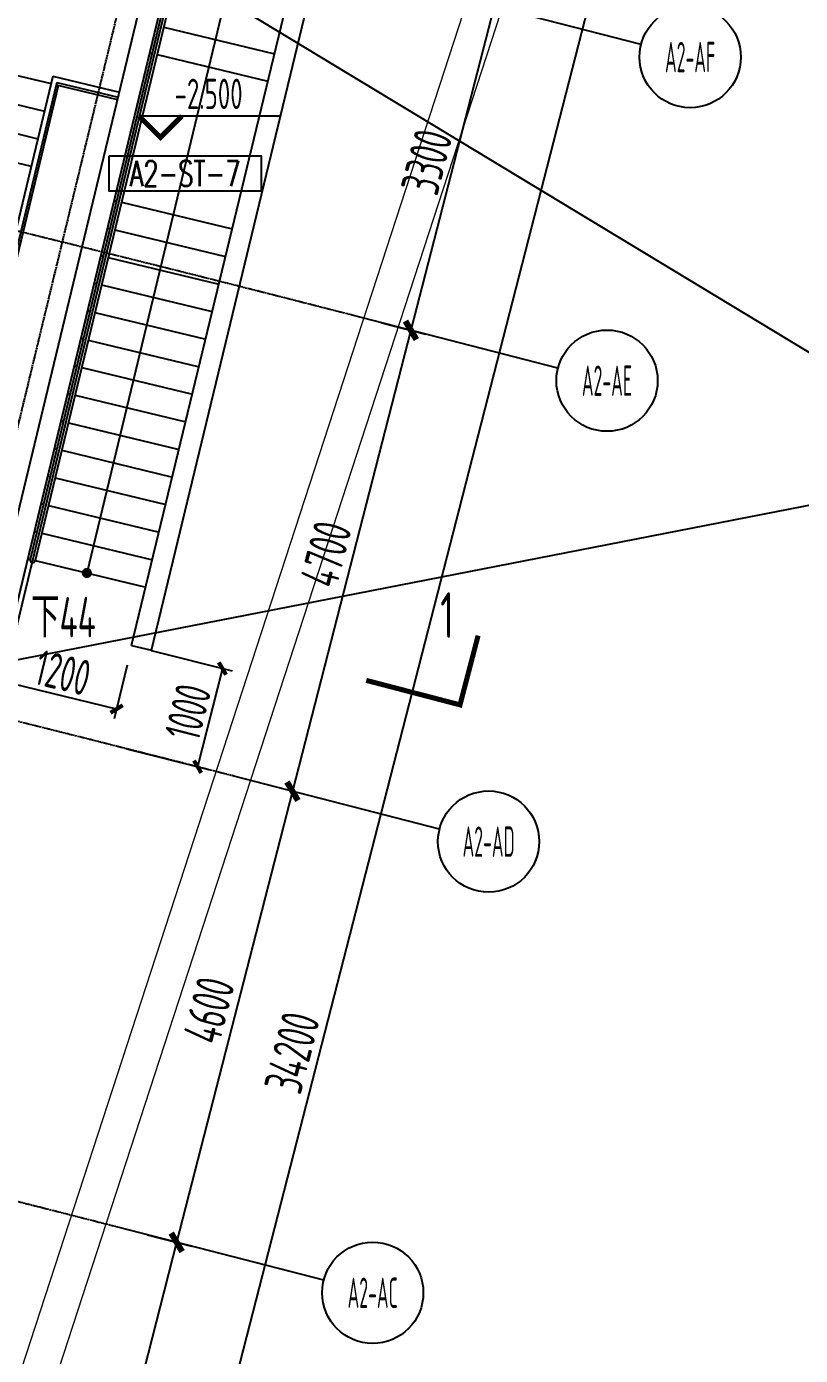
# Model space of a CAD drawing. Header units: millimetres. Extents: x 11639278 to 23698211, y -13072636 to -5537337.
# Drawn here: x 11853511 to 11861156, y -6400913 to -6387789 of the extents above; entities that cross this region are included whole.
import ezdxf
from ezdxf.enums import TextEntityAlignment as Align

# ---------------------------------------------------------------- set-up
doc = ezdxf.new("R2010")
doc.units = ezdxf.units.MM
doc.header["$LTSCALE"] = 10
for name, pattern in [('A2-RG-AXIS$0$CENTER', [2, 1.25, -0.25, 0.25, -0.25]), ('A2-RG-AXIS$0$DOTE', [2.42, 2, -0.2, 0.02, -0.2]), ('A2-RI-F1$0$DOT2', [0.125, 0, -0.125])]:
    doc.linetypes.add(name, pattern=pattern)
for name, color, linetype in [('A2-RB-F1$0$A-DIMS-100', 1, 'Continuous'), ('A2-RG-AXIS$0$A-AXIS', 1, 'Continuous'), ('A2-RG-AXIS$0$A-DIMS-100', 1, 'Continuous'), ('A2-RG-AXIS$0$A-GRID', 1, 'A2-RG-AXIS$0$CENTER'), ('A2-RG-AXIS$0$A-SYMB', 4, 'Continuous'), ('A2-RI-F1$0$$1$A-SYMB', 4, 'Continuous'), ('A2-RI-F1$0$$1$A-SYMB-NUMB-T', 4, 'Continuous'), ('A2-RI-F1$0$$3$A-SYMB', 4, 'Continuous'), ('A2-RI-F1$0$A-FLOR-OTLN', 4, 'A2-RI-F1$0$DOT2'), ('A2-RI-F1$0$A-STRS', 50, 'Continuous'), ('A2-RI-F1$0$A-SYMB', 4, 'Continuous'), ('A2-RI-F1$0$A-SYMB-AREA', 4, 'Continuous'), ('A2-RI-F1$0$A-SYMB-NAME', 4, 'Continuous'), ('A2-RI-F1$0$A-WALL', 7, 'Continuous'), ('A2-RS-F1$0$A-HATH-GRAY', 8, 'Continuous'), ('A2-RV-F1$0$A-SYMB-AREA', 4, 'Continuous'), ('A2-RV-F1$0$A-SYMB-NAME', 4, 'Continuous'), ('A2-RV-F1$0$AUDIT_D_120618114340-210', 80, 'Continuous'), ('A2-RV-F1$0$AUDIT_D_120618114340-341', 1, 'Continuous'), ('A2-RV-F1$0$AUDIT_D_120618114340-408', 50, 'Continuous')]:
    doc.layers.add(name, color=color, linetype=linetype)
doc.layers.add('A2-RI-F1$0$A-DETL-LLIN', color=3, linetype='Continuous', lineweight=5)
doc.layers.add('A2-RI-F1$0$A-X-AREA', color=6, linetype='Continuous', plot=False)
doc.styles.add('A2-RB-F1$0$XD2008', font='hzs.shx', dxfattribs={"width": 0.7, "bigfont": 'hztxt.shx'})
doc.styles.add('A2-RG-AXIS$0$ECADI', font='hzs.shx', dxfattribs={"width": 0.7, "bigfont": 'hztxt.shx'})
doc.styles.add('A2-RG-AXIS$0$XD2008', font='hzs.shx', dxfattribs={"width": 0.7, "bigfont": 'hztxt.shx'})
doc.styles.add('A2-RI-F1$0$$1$ECADI-TXT', font='simplex.shx', dxfattribs={"bigfont": 'hztxt.shx'})
doc.styles.add('A2-RI-F1$0$$22$XD2008', font='hzs.shx', dxfattribs={"width": 0.7, "bigfont": 'hztxt.shx'})
doc.styles.add('A2-RI-F1$0$ECADI', font='hzs.shx', dxfattribs={"width": 0.7, "bigfont": 'hztxt.shx'})
doc.styles.add('A2-RV-F1$0$ECADI', font='hzs.shx', dxfattribs={"width": 0.7, "bigfont": 'hztxt.shx'})
doc.dimstyles.new('A2-RB-F1$0$XD100$0', dxfattribs={"dimscale": 100, "dimtxt": 3.5, "dimasz": 1, "dimexe": 1, "dimexo": 2, "dimgap": 0.5, "dimtad": 1, "dimdec": 0, "dimdsep": 46, "dimtxsty": 'A2-RB-F1$0$XD2008', "dimblk1": 'A2-RB-F1$0$_ArchTick', "dimblk2": 'A2-RB-F1$0$_ArchTick', "dimsah": 1, "dimcen": 2.5, "dimclrt": 4, "dimaunit": 1, "dimadec": 0, "dimazin": 0, "dimtfac": 1, "dimtdec": 0, "dimtix": 1, "dimtmove": 1, "dimatfit": 3, "dimfxl": 0, "dimtolj": 1, "dimtzin": 0, "dimarcsym": 0})
doc.dimstyles.new('A2-RG-AXIS$0$XD150$0', dxfattribs={"dimscale": 150, "dimtxt": 2.5, "dimasz": 1, "dimexe": 1, "dimexo": 2, "dimgap": 0.5, "dimtad": 1, "dimdec": 0, "dimdsep": 46, "dimtxsty": 'A2-RG-AXIS$0$XD2008', "dimblk": 'A2-RG-AXIS$0$_ArchTick', "dimcen": 2.5, "dimclrt": 4, "dimaunit": 1, "dimadec": 0, "dimazin": 0, "dimtfac": 1, "dimtdec": 0, "dimtmove": 2, "dimatfit": 3, "dimfxl": 0, "dimtolj": 1, "dimtzin": 0, "dimarcsym": 0})

# ---------------------------------------------------------------- blocks, each defined once
blk = doc.blocks.new('A2-RG-AXIS$0$_ArchTick')
at = {"color": 0, "linetype": 'ByBlock', "const_width": 0.4}
blk.add_lwpolyline([(-0.5, -0.5), (0.5, 0.5)], dxfattribs=at)
blk = doc.blocks.new('*D517')
at = {"layer": 'A2-RG-AXIS$0$A-DIMS-100', "color": 0, "lineweight": -2, "ltscale": 3, "transparency": 16777216}
for p, q in [((11858129, -6387592), (11857308, -6390789)), ((11857839, -6387518), (11858275, -6387630)), ((11857017, -6390714), (11857453, -6390826))]:
    blk.add_line(p, q, dxfattribs=at)
at = {"layer": 'Defpoints', "color": 0, "ltscale": 3, "transparency": 16777216}
for p in [(11857548, -6387443), (11856727, -6390639), (11857308, -6390789)]:
    blk.add_point(p, dxfattribs=at)
at = {"layer": 'A2-RG-AXIS$0$A-DIMS-100', "color": 0, "lineweight": -2, "ltscale": 3, "transparency": 16777216, "xscale": 150, "yscale": 150, "zscale": 150}
for p, rotation in [((11858129, -6387592), 75.589284638493), ((11857308, -6390789), 255.589284638493)]:
    blk.add_blockref('A2-RG-AXIS$0$_ArchTick', p, dxfattribs=dict(at, rotation=rotation))
at = {"layer": 'A2-RG-AXIS$0$A-DIMS-100', "color": 4, "ltscale": 3, "transparency": 16777216, "insert": (11857464, -6389125), "char_height": 375, "attachment_point": 5, "rotation": 75.5893, "style": 'A2-RG-AXIS$0$XD2008'}
blk.add_mtext('\\A1;3300', dxfattribs=at)
blk = doc.blocks.new('*D518')
at = {"layer": 'A2-RG-AXIS$0$A-DIMS-100', "color": 0, "lineweight": -2, "ltscale": 3, "transparency": 16777216}
for p, q in [((11857017, -6390714), (11857453, -6390826)), ((11857308, -6390789), (11856138, -6395341)), ((11855848, -6395266), (11856284, -6395378))]:
    blk.add_line(p, q, dxfattribs=at)
at = {"layer": 'Defpoints', "color": 0, "ltscale": 3, "transparency": 16777216}
for p in [(11856727, -6390639), (11855557, -6395191), (11856138, -6395341)]:
    blk.add_point(p, dxfattribs=at)
at = {"layer": 'A2-RG-AXIS$0$A-DIMS-100', "color": 0, "lineweight": -2, "ltscale": 3, "transparency": 16777216, "xscale": 150, "yscale": 150, "zscale": 150}
for p, rotation in [((11857308, -6390789), 75.589284638493), ((11856138, -6395341), 255.589284638493)]:
    blk.add_blockref('A2-RG-AXIS$0$_ArchTick', p, dxfattribs=dict(at, rotation=rotation))
at = {"layer": 'A2-RG-AXIS$0$A-DIMS-100', "color": 4, "ltscale": 3, "transparency": 16777216, "insert": (11856469, -6392999), "char_height": 375, "attachment_point": 5, "rotation": 75.5893, "style": 'A2-RG-AXIS$0$XD2008'}
blk.add_mtext('\\A1;4700', dxfattribs=at)
blk = doc.blocks.new('*D519')
at = {"layer": 'A2-RG-AXIS$0$A-DIMS-100', "color": 0, "lineweight": -2, "ltscale": 3, "transparency": 16777216}
for p, q in [((11856138, -6395341), (11854994, -6399796)), ((11855848, -6395266), (11856284, -6395378)), ((11854703, -6399721), (11855139, -6399833))]:
    blk.add_line(p, q, dxfattribs=at)
at = {"layer": 'Defpoints', "color": 0, "ltscale": 3, "transparency": 16777216}
for p in [(11855557, -6395191), (11854412, -6399647), (11854994, -6399796)]:
    blk.add_point(p, dxfattribs=at)
at = {"layer": 'A2-RG-AXIS$0$A-DIMS-100', "color": 0, "lineweight": -2, "ltscale": 3, "transparency": 16777216, "xscale": 150, "yscale": 150, "zscale": 150}
for p, rotation in [((11856138, -6395341), 75.589284638493), ((11854994, -6399796), 255.589284638493)]:
    blk.add_blockref('A2-RG-AXIS$0$_ArchTick', p, dxfattribs=dict(at, rotation=rotation))
at = {"layer": 'A2-RG-AXIS$0$A-DIMS-100', "color": 4, "ltscale": 3, "transparency": 16777216, "insert": (11855312, -6397503), "char_height": 375, "attachment_point": 5, "rotation": 75.5893, "style": 'A2-RG-AXIS$0$XD2008'}
blk.add_mtext('\\A1;4600', dxfattribs=at)
blk = doc.blocks.new('*D520')
at = {"layer": 'A2-RG-AXIS$0$A-DIMS-100', "color": 0, "lineweight": -2, "ltscale": 3, "transparency": 16777216}
for p, q in [((11854994, -6399796), (11854172, -6402992)), ((11854703, -6399721), (11855139, -6399833)), ((11853882, -6402918), (11854318, -6403030))]:
    blk.add_line(p, q, dxfattribs=at)
at = {"layer": 'Defpoints', "color": 0, "ltscale": 3, "transparency": 16777216}
for p in [(11854412, -6399647), (11853591, -6402843), (11854172, -6402992)]:
    blk.add_point(p, dxfattribs=at)
at = {"layer": 'A2-RG-AXIS$0$A-DIMS-100', "color": 0, "lineweight": -2, "ltscale": 3, "transparency": 16777216, "xscale": 150, "yscale": 150, "zscale": 150}
for p, rotation in [((11854994, -6399796), 75.589284638493), ((11854172, -6402992), 255.589284638493)]:
    blk.add_blockref('A2-RG-AXIS$0$_ArchTick', p, dxfattribs=dict(at, rotation=rotation))
at = {"layer": 'A2-RG-AXIS$0$A-DIMS-100', "color": 4, "ltscale": 3, "transparency": 16777216, "insert": (11854329, -6401329), "char_height": 375, "attachment_point": 5, "rotation": 75.5893, "style": 'A2-RG-AXIS$0$XD2008'}
blk.add_mtext('\\A1;3300', dxfattribs=at)
blk = doc.blocks.new('*D523')
at = {"layer": 'A2-RG-AXIS$0$A-DIMS-100', "color": 0, "lineweight": -2, "ltscale": 3, "transparency": 16777216}
for p, q in [((11859481, -6381125), (11860789, -6381461)), ((11860644, -6381424), (11852132, -6414548)), ((11850970, -6414249), (11852277, -6414585))]:
    blk.add_line(p, q, dxfattribs=at)
at = {"layer": 'Defpoints', "color": 0, "ltscale": 3, "transparency": 16777216}
for p in [(11859191, -6381051), (11850679, -6414175), (11852132, -6414548)]:
    blk.add_point(p, dxfattribs=at)
at = {"layer": 'A2-RG-AXIS$0$A-DIMS-100', "color": 0, "lineweight": -2, "ltscale": 3, "transparency": 16777216, "xscale": 150, "yscale": 150, "zscale": 150}
for p, rotation in [((11860644, -6381424), 75.58928466042394), ((11852132, -6414548), 255.589284660424)]:
    blk.add_blockref('A2-RG-AXIS$0$_ArchTick', p, dxfattribs=dict(at, rotation=rotation))
at = {"layer": 'A2-RG-AXIS$0$A-DIMS-100', "color": 4, "ltscale": 3, "transparency": 16777216, "insert": (11856134, -6397921), "char_height": 375, "attachment_point": 5, "rotation": 75.5893, "style": 'A2-RG-AXIS$0$XD2008'}
blk.add_mtext('\\A1;34200', dxfattribs=at)
blk = doc.blocks.new('A2-RG-AXIS$0$ECADI-TAG-GRID')
at = {"color": 13}
blk.add_circle((0, 0), 5, dxfattribs=at)
at = {"style": 'A2-RG-AXIS$0$ECADI', "width": 0.7}
blk.add_attdef('GRID', text='', height=5, dxfattribs=at).set_placement((0, 0), align=Align.MIDDLE)
blk = doc.blocks.new('A2-RV-F1$0$5erhfh')
at = {"layer": 'A2-RV-F1$0$A-SYMB-AREA', "style": 'A2-RV-F1$0$ECADI', "width": 0.7}
blk.add_attdef('340M2', text='', height=2.5, dxfattribs=at).set_placement((0, 1.25), align=Align.MIDDLE_LEFT)
at = {"layer": 'A2-RV-F1$0$A-SYMB-NAME', "style": 'A2-RV-F1$0$ECADI', "width": 0.7}
blk.add_attdef('CHINESENAME', (-12.29, 3.09), '', height=4.5, dxfattribs=at)
blk = doc.blocks.new('A2-RV-F1')
at = {"layer": 'A2-RV-F1$0$AUDIT_D_120618114340-210', "extrusion": (0, 0, -1)}
for p, q in [((11855072, -6386726), (11853548, -6393051)), ((11855121, -6386737), (11853596, -6393063)), ((11853772, -6388280), (11852419, -6393895)), ((11853809, -6388340), (11852467, -6393906))]:
    blk.add_line(p, q, dxfattribs=at)
at = {"layer": 'A2-RV-F1$0$AUDIT_D_120618114340-210'}
for p, q in [((11853772, -6388280), (11854428, -6388438)), ((11853809, -6388340), (11854416, -6388487))]:
    blk.add_line(p, q, dxfattribs=at)
blk.add_arc((11853572, -6393057), 25, 166.4487, 346.4487, dxfattribs=at)
at = {"layer": 'A2-RV-F1$0$AUDIT_D_120618114340-341', "extrusion": (-1.41944e-08, 7.12139e-08, -1)}
blk.add_line((11855574, -6387100, 0), (11854107, -6393186, 0), dxfattribs=at)
at = {"layer": 'A2-RV-F1$0$AUDIT_D_120618114340-341', "extrusion": (4.50796e-08, 5.69274e-08, -1), "const_width": 50, "elevation": 0}
blk.add_lwpolyline([(-11854101, -6393210, -1), (-11854113, -6393161, -1)], format="xyb", close=True, dxfattribs=at)
at = {"layer": 'A2-RV-F1$0$AUDIT_D_120618114340-408'}
for p, q in [((11854866, -6387794), (11855960, -6388057)), ((11852150, -6387966), (11853754, -6388353)), ((11854728, -6388048), (11854752, -6388054)), ((11854801, -6388066), (11855894, -6388329)), ((11852085, -6388238), (11853689, -6388625)), ((11852492, -6393912), (11853827, -6388370)), ((11853803, -6388364), (11853827, -6388370)), ((11853803, -6388364), (11854411, -6388511)), ((11852019, -6388511), (11853623, -6388897)), ((11851954, -6388783), (11853558, -6389169)), ((11853672, -6388909), (11853696, -6388915)), ((11853606, -6389181), (11853631, -6389187)), ((11853541, -6389453), (11853565, -6389459)), ((11854376, -6389507), (11854401, -6389512)), ((11854449, -6389524), (11855543, -6389788)), ((11854311, -6389779), (11854335, -6389785)), ((11854384, -6389796), (11855477, -6390060)), ((11854245, -6390051), (11854269, -6390057)), ((11854318, -6390069), (11855412, -6390332)), ((11854180, -6390323), (11854204, -6390329)), ((11854252, -6390341), (11855346, -6390604)), ((11854114, -6390595), (11854138, -6390601)), ((11854187, -6390613), (11855281, -6390877)), ((11854048, -6390868), (11854073, -6390873)), ((11854121, -6390885), (11855215, -6391149)), ((11853983, -6391140), (11854007, -6391146)), ((11854056, -6391157), (11855149, -6391421)), ((11853917, -6391412), (11853941, -6391418)), ((11853990, -6391430), (11855084, -6391693)), ((11853852, -6391684), (11853876, -6391690)), ((11853924, -6391702), (11855018, -6391965)), ((11853786, -6391956), (11853810, -6391962)), ((11853859, -6391974), (11854952, -6392238)), ((11853720, -6392229), (11853745, -6392234)), ((11853793, -6392246), (11854887, -6392510)), ((11853655, -6392501), (11853679, -6392507)), ((11853728, -6392518), (11854821, -6392782)), ((11853589, -6392773), (11853613, -6392779)), ((11853662, -6392791), (11854756, -6393054)), ((11853523, -6393045), (11853548, -6393051)), ((11853596, -6393063), (11854690, -6393326))]:
    blk.add_line(p, q, dxfattribs=at)
ref = blk.add_blockref('A2-RV-F1$0$5erhfh', (11854786, -6394131), dxfattribs=dict(xscale=100, yscale=100, zscale=100))
ref.add_attrib('CHINESENAME', '下44', (11853557, -6393822), dxfattribs={"layer": 'A2-RV-F1$0$A-SYMB-NAME', "height": 400, "style": 'A2-RV-F1$0$ECADI', "width": 0.7})
blk = doc.blocks.new('A2-RB-F1$0$_ArchTick')
at = {"color": 0, "linetype": 'ByBlock', "const_width": 0.4}
blk.add_lwpolyline([(-0.5, -0.5), (0.5, 0.5)], dxfattribs=at)
blk = doc.blocks.new('*D1396')
at = {"layer": 'A2-RB-F1$0$A-DIMS-100', "color": 0, "lineweight": -2, "transparency": 16777216}
for p, q in [((11854743, -6393951), (11855543, -6394153)), ((11855446, -6394129), (11855201, -6395099)), ((11854499, -6394921), (11855298, -6395123))]:
    blk.add_line(p, q, dxfattribs=at)
at = {"layer": 'Defpoints', "color": 0, "transparency": 16777216}
for p in [(11854550, -6393902), (11854305, -6394872), (11855201, -6395099)]:
    blk.add_point(p, dxfattribs=at)
at = {"layer": 'A2-RB-F1$0$A-DIMS-100', "color": 0, "lineweight": -2, "transparency": 16777216, "xscale": 100, "yscale": 100, "zscale": 100}
for p, rotation in [((11855446, -6394129), 75.83350962084248), ((11855201, -6395099), 255.8335096208425)]:
    blk.add_blockref('A2-RB-F1$0$_ArchTick', p, dxfattribs=dict(at, rotation=rotation))
at = {"layer": 'A2-RB-F1$0$A-DIMS-100', "color": 4, "transparency": 16777216, "insert": (11855106, -6394559), "char_height": 350, "attachment_point": 5, "rotation": 75.8335, "style": 'A2-RB-F1$0$XD2008'}
blk.add_mtext('\\A1;1000', dxfattribs=at)
blk = doc.blocks.new('*D1085')
at = {"layer": 'A2-RB-F1$0$A-DIMS-100', "color": 0, "lineweight": -2, "transparency": 16777216}
for p, q in [((11853338, -6393816), (11853210, -6394345)), ((11854505, -6394097), (11854377, -6394626)), ((11854401, -6394529), (11853234, -6394248))]:
    blk.add_line(p, q, dxfattribs=at)
at = {"layer": 'Defpoints', "color": 0, "transparency": 16777216}
for p in [(11853385, -6393622), (11854551, -6393903), (11853234, -6394248)]:
    blk.add_point(p, dxfattribs=at)
at = {"layer": 'A2-RB-F1$0$A-DIMS-100', "color": 0, "lineweight": -2, "transparency": 16777216, "xscale": 100, "yscale": 100, "zscale": 100}
for p, rotation in [((11853234, -6394248), 166.44763817629), ((11854401, -6394529), 346.44763817629)]:
    blk.add_blockref('A2-RB-F1$0$_ArchTick', p, dxfattribs=dict(at, rotation=rotation))
at = {"layer": 'A2-RB-F1$0$A-DIMS-100', "color": 4, "transparency": 16777216, "insert": (11853870, -6394170), "char_height": 350, "attachment_point": 5, "rotation": 346.4476, "style": 'A2-RB-F1$0$XD2008'}
blk.add_mtext('\\A1;1200', dxfattribs=at)
blk = doc.blocks.new('A2-RS-F1')
at = {"layer": 'A2-RS-F1$0$A-HATH-GRAY', "ltscale": 3}
h = blk.add_hatch(color=256, dxfattribs=at)
h.paths.add_polyline_path([(11790491, -6377046), (11789491, -6377011), (11789445, -6378310), (11790445, -6378346)], flags=16)
h.paths.add_polyline_path([(11794711, -6377236), (11794112, -6377197), (11794061, -6377996), (11794660, -6378034)], flags=0)
h.paths.add_polyline_path([(11794483, -6380779), (11793885, -6380740), (11793833, -6381539), (11794432, -6381577)], flags=0)
h.paths.add_polyline_path([(11793887, -6390061), (11793288, -6390022), (11793236, -6390821), (11793835, -6390859)], flags=0)
h.paths.add_polyline_path([(11793659, -6393604), (11793060, -6393565), (11793009, -6394364), (11793607, -6394402)], flags=0)
h.paths.add_polyline_path([(11789926, -6392936), (11788927, -6392901), (11788881, -6394200), (11789880, -6394236)], flags=16)
h.paths.add_polyline_path([(11781272, -6392739), (11780272, -6392732), (11780263, -6394032), (11781263, -6394039)], flags=16)
h.paths.add_polyline_path([(11772615, -6392791), (11771616, -6392812), (11771644, -6394112), (11772644, -6394090)], flags=16)
h.paths.add_polyline_path([(11771836, -6400549, 1), (11772736, -6400549, 1)])
h.paths.add_polyline_path([(11789602, -6400664, 1), (11788702, -6400664, 1)], flags=0)
h.paths.add_polyline_path([(11797126, -6401084, 1), (11798026, -6401084, 1)], flags=0)
h.paths.add_polyline_path([(11772267, -6376895), (11771267, -6376916), (11771295, -6378216), (11772295, -6378194)], flags=16)
h.paths.add_polyline_path([(11781380, -6376840), (11780380, -6376832), (11780371, -6378133), (11781371, -6378140)], flags=16)
h.paths.add_polyline_path([(11752826, -6385566), (11752029, -6385629), (11752188, -6387623), (11752985, -6387560)], flags=17)
h.paths.add_polyline_path([(11757363, -6385213), (11756565, -6385276), (11756724, -6387270), (11757521, -6387205)], flags=17)
h.paths.add_polyline_path([(11762965, -6393141), (11763031, -6394440), (11764030, -6394389), (11763964, -6393090)])
h.paths.add_polyline_path([(11793009, -6394364), (11793607, -6394402), (11793659, -6393604), (11793060, -6393565)], flags=17)
h.paths.add_polyline_path([(11793236, -6390821), (11793835, -6390859), (11793887, -6390061), (11793288, -6390022)], flags=17)
h.paths.add_polyline_path([(11793833, -6381539), (11794432, -6381577), (11794483, -6380779), (11793885, -6380740)], flags=17)
h.paths.add_polyline_path([(11794061, -6377996), (11794660, -6378034), (11794711, -6377236), (11794112, -6377197)], flags=17)
h.paths.add_polyline_path([(11762160, -6377261), (11762226, -6378560), (11763225, -6378509), (11763159, -6377211)], flags=17)
edge = h.paths.add_edge_path(flags=16)
edge.add_arc((11772286, -6400549), 450, 0, 360)
edge = h.paths.add_edge_path(flags=16)
edge.add_arc((11789152, -6400664), 450, 0, 360)
edge = h.paths.add_edge_path()
edge.add_arc((11763857, -6400856), 450, 0, 360)
edge = h.paths.add_edge_path(flags=17)
edge.add_arc((11797576, -6401084), 450, 0, 360)
edge = h.paths.add_edge_path()
edge.add_arc((11755441, -6401404), 450, 0, 360)
h.paths.add_polyline_path([(11756756, -6377587), (11756915, -6379580), (11756117, -6379644), (11755959, -6377650)], flags=17)
h.paths.add_polyline_path([(11757323, -6394797), (11758120, -6394731), (11758001, -6393238), (11757204, -6393301)])
h.paths.add_polyline_path([(11752786, -6395149), (11753584, -6395086), (11753449, -6393391), (11752652, -6393455)])
h.paths.add_polyline_path([(11751581, -6379997), (11752378, -6379934), (11752220, -6377940), (11751422, -6378003)])
edge = h.paths.add_edge_path()
edge.add_line((11771616, -6392813), (11771644, -6394112))
edge.add_line((11771644, -6394112), (11772644, -6394090))
edge.add_line((11772644, -6394090), (11772615, -6392791))
edge.add_line((11772615, -6392791), (11771616, -6392812))
edge.add_line((11780272, -6392732), (11780263, -6394032))
edge.add_line((11780263, -6394032), (11781263, -6394039))
edge.add_line((11781263, -6394039), (11781272, -6392739))
edge.add_line((11781272, -6392739), (11780272, -6392732))
edge.add_line((11788927, -6392901), (11788881, -6394200))
edge.add_line((11788881, -6394200), (11789880, -6394236))
edge.add_line((11789880, -6394236), (11789926, -6392936))
edge.add_line((11789926, -6392936), (11788927, -6392901))
edge.add_line((11789491, -6377011), (11789445, -6378310))
edge.add_line((11789445, -6378310), (11790445, -6378346))
edge.add_line((11790445, -6378346), (11790491, -6377046))
edge.add_line((11790491, -6377046), (11789491, -6377011))
edge.add_line((11780380, -6376833), (11780371, -6378133))
edge.add_line((11780371, -6378133), (11781371, -6378140))
edge.add_line((11781371, -6378140), (11781380, -6376840))
edge.add_line((11781380, -6376840), (11780380, -6376832))
edge.add_line((11771267, -6376917), (11771295, -6378216))
edge.add_line((11771295, -6378216), (11772295, -6378194))
edge.add_line((11772295, -6378194), (11772267, -6376895))
edge.add_line((11772267, -6376895), (11771267, -6376916))
edge.add_line((11756724, -6387270), (11757521, -6387205))
edge.add_line((11756565, -6385276), (11757363, -6385213))
edge.add_line((11756565, -6385276), (11756724, -6387270))
edge.add_line((11752188, -6387623), (11752985, -6387560))
edge.add_line((11752029, -6385629), (11752826, -6385566))
edge.add_line((11752029, -6385629), (11752188, -6387623))
edge.add_line((11752826, -6385566), (11752985, -6387560))
edge.add_line((11757362, -6385205), (11757521, -6387205))
edge = h.paths.add_edge_path()
edge.add_arc((11847549, -6408655), 450, 0, 360)
h.paths.add_polyline_path([(11818747, -6372607), (11817357, -6372439), (11817139, -6374226), (11818529, -6374394)])
h.paths.add_polyline_path([(11827964, -6373889), (11826580, -6373681), (11826310, -6375461), (11827695, -6375669)])
h.paths.add_polyline_path([(11837141, -6375435), (11835763, -6375187), (11835442, -6376958), (11836820, -6377206)])
h.paths.add_polyline_path([(11814457, -6396162), (11815847, -6396332), (11816041, -6394744), (11814651, -6394573)])
h.paths.add_polyline_path([(11851385, -6401917), (11850605, -6401738), (11850371, -6402710), (11851151, -6402890)])
h.paths.add_polyline_path([(11846960, -6400859), (11846180, -6400679), (11845946, -6401652), (11846725, -6401831)])
h.paths.add_polyline_path([(11841338, -6400630), (11839968, -6400341), (11840298, -6398776), (11841668, -6399064)])
h.paths.add_polyline_path([(11831506, -6398704), (11832883, -6398953), (11833168, -6397379), (11831791, -6397129)])
h.paths.add_polyline_path([(11823000, -6397310), (11824384, -6397520), (11824624, -6395938), (11823240, -6395728)])
h.paths.add_polyline_path([(11806985, -6395311), (11806189, -6395237), (11806300, -6394042), (11807096, -6394116)])
h.paths.add_polyline_path([(11800592, -6394829), (11801191, -6394867), (11801242, -6394069), (11800643, -6394030)])
h.paths.add_polyline_path([(11793009, -6394364), (11793607, -6394402), (11793659, -6393604), (11793060, -6393565)], flags=17)
h.paths.add_polyline_path([(11800820, -6391286), (11801419, -6391324), (11801470, -6390526), (11800871, -6390487)])
h.paths.add_polyline_path([(11793236, -6390821), (11793835, -6390859), (11793887, -6390061), (11793288, -6390022)], flags=17)
h.paths.add_polyline_path([(11853037, -6395064), (11853271, -6394091), (11852492, -6393912), (11852257, -6394884)])
h.paths.add_polyline_path([(11854912, -6387286), (11855146, -6386314), (11854366, -6386134), (11854132, -6387107)])
h.paths.add_polyline_path([(11846269, -6377243), (11844899, -6376956), (11844527, -6378717), (11845898, -6379005)])
h.paths.add_polyline_path([(11848612, -6394005), (11848846, -6393033), (11848067, -6392853), (11847832, -6393825)])
h.paths.add_polyline_path([(11850486, -6386227), (11850721, -6385255), (11849941, -6385076), (11849707, -6386048)])
h.paths.add_polyline_path([(11843712, -6384523), (11844299, -6384647), (11844423, -6384060), (11843836, -6383936)])
h.paths.add_polyline_path([(11842062, -6392351), (11842649, -6392475), (11842773, -6391888), (11842185, -6391764)])
h.paths.add_polyline_path([(11808357, -6373042), (11808955, -6373098), (11809029, -6372301), (11808432, -6372246)])
h.paths.add_polyline_path([(11793833, -6381539), (11794432, -6381577), (11794483, -6380779), (11793885, -6380740)], flags=17)
h.paths.add_polyline_path([(11801417, -6382005), (11802015, -6382043), (11802067, -6381245), (11801468, -6381206)])
h.paths.add_polyline_path([(11801644, -6378462), (11802243, -6378500), (11802294, -6377702), (11801696, -6377663)])
h.paths.add_polyline_path([(11794061, -6377996), (11794660, -6378034), (11794711, -6377236), (11794112, -6377197)], flags=17)
h.paths.add_polyline_path([(11808460, -6379480), (11807664, -6379406), (11807775, -6378211), (11808572, -6378285)])
edge = h.paths.add_edge_path(flags=16)
edge.add_arc((11772286, -6400549), 450, 0, 360)
edge = h.paths.add_edge_path(flags=17)
edge.add_arc((11789152, -6400664), 450, 0, 360)
edge = h.paths.add_edge_path(flags=17)
edge.add_arc((11797576, -6401084), 450, 0, 360)
edge = h.paths.add_edge_path()
edge.add_arc((11805984, -6401746), 450, 0, 360)
edge = h.paths.add_edge_path()
edge.add_arc((11814369, -6402649), 450, 0, 360)
edge = h.paths.add_edge_path()
edge.add_arc((11822726, -6403793), 450, 0, 360)
edge = h.paths.add_edge_path()
edge.add_arc((11831046, -6405176), 450, 0, 360)
edge = h.paths.add_edge_path()
edge.add_arc((11839323, -6406797), 450, 0, 360)
edge = h.paths.add_edge_path(flags=17)
edge.add_line((11771616, -6392813), (11771644, -6394112))
edge.add_line((11771644, -6394112), (11772644, -6394090))
edge.add_line((11772644, -6394090), (11772615, -6392791))
edge.add_line((11772615, -6392791), (11771616, -6392812))
edge.add_line((11780272, -6392732), (11780263, -6394032))
edge.add_line((11780263, -6394032), (11781263, -6394039))
edge.add_line((11781263, -6394039), (11781272, -6392739))
edge.add_line((11781272, -6392739), (11780272, -6392732))
edge.add_line((11788927, -6392901), (11788881, -6394200))
edge.add_line((11788881, -6394200), (11789880, -6394236))
edge.add_line((11789880, -6394236), (11789926, -6392936))
edge.add_line((11789926, -6392936), (11788927, -6392901))
edge.add_line((11789491, -6377011), (11789445, -6378310))
edge.add_line((11789445, -6378310), (11790445, -6378346))
edge.add_line((11790445, -6378346), (11790491, -6377046))
edge.add_line((11790491, -6377046), (11789491, -6377011))
edge.add_line((11780380, -6376833), (11780371, -6378133))
edge.add_line((11780371, -6378133), (11781371, -6378140))
edge.add_line((11781371, -6378140), (11781380, -6376840))
edge.add_line((11781380, -6376840), (11780380, -6376832))
edge.add_line((11771267, -6376917), (11771295, -6378216))
edge.add_line((11771295, -6378216), (11772295, -6378194))
edge.add_line((11772295, -6378194), (11772267, -6376895))
edge.add_line((11772267, -6376895), (11771267, -6376916))
edge = h.paths.add_edge_path()
edge.add_arc((11780720, -6400485), 450, 0, 360)
blk = doc.blocks.new('A2-RI-F1$0$$1$ECADI-TAG-HGHT（国标）')
at = {"color": 1}
blk.add_line((-2.12, 2.12), (11.77, 2.12), dxfattribs=at)
at = {"color": 1, "const_width": 0.5}
blk.add_lwpolyline([(-2.12, 2.12), (0, 0), (2.12, 2.12)], dxfattribs=at)
at = {"color": 1}
blk.add_point((-1.48, 4.6), dxfattribs=at)
at = {"style": 'A2-RI-F1$0$$22$XD2008', "width": 0.7}
blk.add_attdef('FL', text='', height=3, dxfattribs=at).set_placement((-2.69, 2.97), align=Align.RIGHT)
for tag, p in [('F.F.L.', (2.28, 2.97)), ('T.O.S.', (2.28, -1.1))]:
    blk.add_attdef(tag, p, '', height=3, dxfattribs=at)
blk = doc.blocks.new('A2-RI-F1$0$$1$ECADI-TAG-CODE')
at = {"layer": 'A2-RI-F1$0$$1$A-SYMB-NUMB-T', "color": 1}
blk.add_lwpolyline([(0, 3.5), (15, 3.5), (15, 0), (0, 0)], close=True, dxfattribs=at)
at = {"layer": 'A2-RI-F1$0$$1$A-SYMB-NUMB-T', "style": 'A2-RI-F1$0$$1$ECADI-TXT', "width": 0.7}
blk.add_attdef('CODE', text='', height=2.5, dxfattribs=at).set_placement((7.5, 1.75), align=Align.MIDDLE_CENTER)
blk = doc.blocks.new('A2-RI-F1$0$5erhfh')
at = {"layer": 'A2-RI-F1$0$A-SYMB-AREA', "style": 'A2-RI-F1$0$ECADI', "width": 0.7}
blk.add_attdef('340M2', text='', height=2.5, dxfattribs=at).set_placement((0, 1.25), align=Align.MIDDLE_LEFT)
at = {"layer": 'A2-RI-F1$0$A-SYMB-NAME', "style": 'A2-RI-F1$0$ECADI', "width": 0.7}
blk.add_attdef('CHINESENAME', (-12.29, 3.09), '', height=4.5, dxfattribs=at)
blk = doc.blocks.new('A2-RI-F1')
at = {"layer": 'A2-RI-F1$0$A-DETL-LLIN'}
for p, q in [((11859645.2, -6383199), (11851192.3, -6409132.4)), ((11859194.5, -6383452.3), (11850888.6, -6408934.6))]:
    blk.add_line(p, q, dxfattribs=at)
at = {"layer": 'A2-RI-F1$0$A-FLOR-OTLN', "ltscale": 1000}
blk.add_lwpolyline([(11814764.2, -6394127.4), (11817357.4, -6372440.5, -0.0249426), (11849205.6, -6377886.4), (11848159.2, -6382228.1), (11851284.2, -6382919.5), (11850720.9, -6385256.6), (11855146, -6386315.4), (11851150.8, -6402891.1), (11849876.5, -6402592.9), (11848102.5, -6409766.8, 0.0804175), (11754733.7, -6402413.9), (11754132.4, -6395046.4), (11752786.4, -6395150.9), (11751422.5, -6378004.8), (11756208, -6377631.7), (11756045.3, -6375586.8, -0.0389379), (11805715.9, -6375922.1), (11805966.1, -6372030.7, -0.0060163), (11817268.4, -6373184.4, -0.0060163)], format="xyb", dxfattribs=at)
at = {"layer": 'A2-RI-F1$0$A-STRS'}
for p, q in [((11854744, -6393949.3), (11856507.9, -6386650.1)), ((11854549.5, -6393902.5), (11856266.7, -6386796.6)), ((11854549.5, -6393902.5), (11854744, -6393949.3))]:
    blk.add_line(p, q, dxfattribs=at)
at = {"layer": 'A2-RI-F1$0$A-SYMB', "const_width": 50}
blk.add_lwpolyline([(11856866.9, -6394245.9), (11857793, -6394487.8), (11857971.6, -6393804.1)], dxfattribs=at)
at = {"layer": 'A2-RI-F1$0$A-WALL'}
for p, q in [((11853152.6, -6394583.9), (11855145.9, -6386314)), ((11852958.5, -6394535.7), (11854902.7, -6386469.4))]:
    blk.add_line(p, q, dxfattribs=at)
at = {"layer": 'A2-RI-F1$0$A-X-AREA'}
for points in [[(11850108.4, -6402699.1), (11851187.8, -6402951), (11855206.3, -6386278.4), (11850781.2, -6385219.6), (11851344.3, -6382881.6), (11848219.6, -6382189), (11849265.8, -6377848.6, 0.0249961), (11817313.7, -6372383.5), (11817247, -6372928.9, 0.0063305), (11805733, -6371757.5), (11805482.7, -6375649.8, 0.0389275), (11755776, -6375354), (11755954.7, -6377600.2), (11751368.6, -6377957.4), (11752740.6, -6395204.6), (11753887.3, -6395115.2), (11754504.9, -6402683.7, -0.0809284), (11848284.8, -6410068.7), (11850119.8, -6402650.4)], [(11817296.7, -6372934.6, 0.0063579), (11805733, -6371757.5), (11805482.7, -6375649.8, 0.0389275), (11755776, -6375354), (11755958.6, -6377650.1), (11751422.4, -6378003.4), (11752786.4, -6395150.9), (11753883.2, -6395065.3), (11754504.9, -6402683.7, -0.0809284), (11848284.8, -6410068.7), (11850119.8, -6402650.4), (11851150.8, -6402891.1), (11855146, -6386315.4), (11850720.9, -6385256.6), (11851283.7, -6382919.4), (11848159.1, -6382226.8), (11849205.2, -6377886.3, 0.0249184), (11817357.2, -6372439.1), (11817296.6, -6372935)], [(11850119.8, -6402650.4), (11851150.8, -6402891.1), (11855146, -6386315.4), (11850720.9, -6385256.6), (11851283.7, -6382919.4), (11848159.1, -6382226.8), (11849205.2, -6377886.3, 0.0249184), (11817357.2, -6372439.1), (11817296.7, -6372934.6)]]:
    blk.add_lwpolyline(points, format="xyb", dxfattribs=at)
at = {"layer": 'Defpoints'}
for p, q in [((11863125.5, -6392146.9), (11840364.3, -6378381.4)), ((11837017.8, -6397241.2), (11863125.5, -6392146.9))]:
    blk.add_line(p, q, dxfattribs=at)
blk.add_blockref('A2-RS-F1', (0, 0))
ref = blk.add_blockref('A2-RI-F1$0$5erhfh', (11858827.3, -6394135.3), dxfattribs=dict(xscale=100, yscale=100, zscale=100))
ref.add_attrib('CHINESENAME', '1', (11857598.1, -6393826.6), dxfattribs={"layer": 'A2-RI-F1$0$A-SYMB-NAME', "height": 450, "rotation": 360, "style": 'A2-RI-F1$0$ECADI', "width": 0.7})
at = {"layer": 'A2-RI-F1$0$$1$A-SYMB'}
ref = blk.add_blockref('A2-RI-F1$0$$1$ECADI-TAG-HGHT（国标）', (11854833.5, -6388884.1), dxfattribs=dict(at, xscale=99.99999999938882, yscale=99.99999999938882, zscale=99.99999999938882))
ref.add_attrib('F.F.L.', '-2.500', (11854973.4, -6388604.1), dxfattribs={"layer": '0', "height": 300, "style": 'A2-RI-F1$0$$22$XD2008', "width": 0.7})
at = {"layer": 'A2-RI-F1$0$$3$A-SYMB', "xscale": 100.0000000100172, "yscale": 100.0000000100172, "zscale": 100}
blk.add_blockref('A2-RI-F1$0$$1$ECADI-TAG-CODE', (11854327.6, -6389414.5), dxfattribs=at).add_auto_attribs({'CODE': 'A2-ST-7'})
blk = doc.blocks.new('A2-RG-AXIS')
at = {"layer": 'A2-RG-AXIS$0$A-AXIS', "ltscale": 3}
for p, q in [((11859582.1, -6387965.8), (11857548.2, -6387443.2)), ((11858760.8, -6391162), (11856726.9, -6390639.3)), ((11857591.1, -6395714.1), (11855557.2, -6395191.5)), ((11856446.3, -6400169.4), (11854412.4, -6399646.7))]:
    blk.add_line(p, q, dxfattribs=at)
at = {"layer": 'A2-RG-AXIS$0$A-GRID', "linetype": 'A2-RG-AXIS$0$DOTE'}
blk.add_line((11847468.7, -6416458.9), (11856889.5, -6377372.8), dxfattribs=at)
for radius in [313400, 308700, 304100, 300800]:
    blk.add_arc((11778730.7, -6694178.7), radius, 75.589285, 95.407644, dxfattribs=at)
at = {"layer": 'A2-RG-AXIS$0$A-SYMB'}
ref = blk.add_blockref('A2-RG-AXIS$0$ECADI-TAG-GRID', (11860066.4, -6388090.2), dxfattribs=dict(at, xscale=99.99999999939791, yscale=99.99999999939791, zscale=99.99999999939791))
ref.add_attrib('GRID', 'A2-AF', dxfattribs={"layer": '0', "height": 300, "style": 'A2-RG-AXIS$0$ECADI', "width": 0.5}).set_placement((11860066.4, -6388090.2), align=Align.MIDDLE)
ref = blk.add_blockref('A2-RG-AXIS$0$ECADI-TAG-GRID', (11859245.1, -6391286.4), dxfattribs=dict(at, xscale=99.99999999939791, yscale=99.99999999939791, zscale=99.99999999939791))
ref.add_attrib('GRID', 'A2-AE', dxfattribs={"layer": '0', "height": 300, "style": 'A2-RG-AXIS$0$ECADI', "width": 0.5}).set_placement((11859245.1, -6391286.4), align=Align.MIDDLE)
ref = blk.add_blockref('A2-RG-AXIS$0$ECADI-TAG-GRID', (11858075.4, -6395838.5), dxfattribs=dict(at, xscale=99.99999999939791, yscale=99.99999999939791, zscale=99.99999999939791))
ref.add_attrib('GRID', 'A2-AD', dxfattribs={"layer": '0', "height": 300, "style": 'A2-RG-AXIS$0$ECADI', "width": 0.5}).set_placement((11858075.4, -6395838.5), align=Align.MIDDLE)
ref = blk.add_blockref('A2-RG-AXIS$0$ECADI-TAG-GRID', (11856930.6, -6400293.8), dxfattribs=dict(at, xscale=99.99999999939791, yscale=99.99999999939791, zscale=99.99999999939791))
ref.add_attrib('GRID', 'A2-AC', dxfattribs={"layer": '0', "height": 300, "style": 'A2-RG-AXIS$0$ECADI', "width": 0.5}).set_placement((11856930.6, -6400293.8), align=Align.MIDDLE)
at = {"layer": 'A2-RG-AXIS$0$A-DIMS-100', "ltscale": 3}
dim = blk.add_aligned_dim(p1=(11859190.7, -6381050.8), p2=(11850679.3, -6414174.8), distance=1500, dimstyle='A2-RG-AXIS$0$XD150$0', dxfattribs=at)
dim.commit()
dim.dimension.update_dxf_attribs({"geometry": '*D523', "text_midpoint": (11856133.6, -6397920.8)})
for base, p1, p2, picture, middle in [((11857308, -6390788.7), (11857548.2, -6387443.2), (11856726.9, -6390639.3), '*D517', (11857464.4, -6389125.2)), ((11856138.3, -6395340.8), (11856726.9, -6390639.3), (11855557.2, -6395191.5), '*D518', (11856468.9, -6392999.4)), ((11854993.5, -6399796.1), (11855557.2, -6395191.5), (11854412.4, -6399646.7), '*D519', (11855311.7, -6397503.1)), ((11854172.2, -6402992.2), (11854412.4, -6399646.7), (11853591.1, -6402842.9), '*D520', (11854328.6, -6401328.8))]:
    dim = blk.add_linear_dim(base=base, p1=p1, p2=p2, angle=75.58928, dimstyle='A2-RG-AXIS$0$XD150$0', dxfattribs=at)
    dim.commit()
    dim.dimension.update_dxf_attribs({"geometry": picture, "text_midpoint": middle})
blk = doc.blocks.new('A2-RB-F1')
at = {"layer": 'A2-RB-F1$0$A-DIMS-100'}
for p1, p2, distance, picture, middle in [((11854551.5, -6393903), (11853384.5, -6393621.7), 644.2, '*D1085', (11853869.8, -6394169.8)), ((11854549.5, -6393902.5), (11854304.7, -6394872.4), 924.9, '*D1396', (11855105.7, -6394558.7))]:
    dim = blk.add_aligned_dim(p1=p1, p2=p2, distance=distance, dimstyle='A2-RB-F1$0$XD100$0', dxfattribs=at)
    dim.commit()
    dim.dimension.update_dxf_attribs({"geometry": picture, "text_midpoint": middle})

msp = doc.modelspace()

# ---------------------------------------------------------------- block references
for name in ['A2-RI-F1', 'A2-RB-F1', 'A2-RG-AXIS', 'A2-RS-F1', 'A2-RV-F1']:
    msp.add_blockref(name, (0, 0))

doc.saveas('drawing.dxf')
